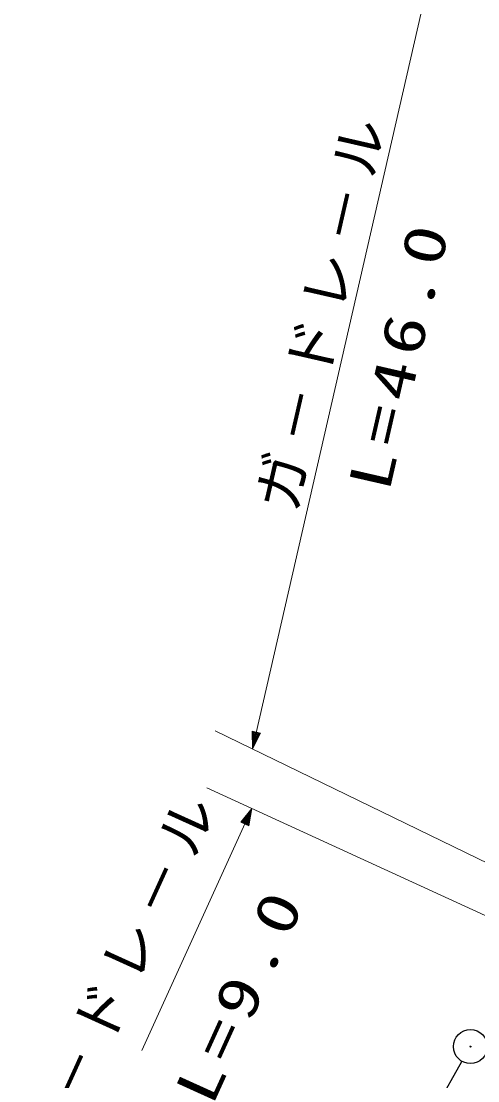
# Model space of a CAD drawing. Units: millimetres, scale not verified. Extents: x 40000 to 680000, y 20000 to 380000.
# Drawn here: x 119726 to 139701, y 257894 to 304269 of the extents above; entities that cross this region are included whole.
import ezdxf

# ---------------------------------------------------------------- set-up
doc = ezdxf.new("R2010")
doc.units = ezdxf.units.MM
doc.header["$LTSCALE"] = 1000
for name, color, linetype, lineweight in [('M-BGD', 7, 'Continuous', 25), ('M-BGD-HTXT', 7, 'Continuous', 13), ('M-OTRS', 6, 'Continuous', 25)]:
    doc.layers.add(name, color=color, linetype=linetype, lineweight=lineweight)
doc.styles.add('ＭＳ ゴシック', font='')
doc.styles.get('ＭＳ ゴシック').set_extended_font_data('MS Gothic')

msp = doc.modelspace()

# ---------------------------------------------------------------- linework, layer by layer
at = {"layer": 'M-BGD'}
msp.add_line((123833, 232097), (139008, 258740), dxfattribs=at)
at = {"layer": 'M-BGD-HTXT'}
for p, q in [((129843, 272421), (138100, 308489)), ((152434, 261430), (128206, 273218)), ((150058, 260515), (127850, 270719)), ((129817, 269815), (124999, 259215))]:
    msp.add_line(p, q, dxfattribs=at)
for points in [[(129843, 272421), (130193, 273111), (129827, 273194)], [(129877, 272571), (129872, 273136), (130127, 273077)], [(129894, 272644), (129893, 273102), (130094, 273056)], [(129911, 272719), (129914, 273069), (130060, 273035)], [(129928, 272792), (129935, 273035), (130026, 273014)], [(129817, 269815), (129336, 269210), (129678, 269054)], [(129754, 269675), (129646, 269120), (129407, 269229)], [(129723, 269607), (129632, 269158), (129444, 269243)], [(129691, 269537), (129618, 269195), (129481, 269257)], [(129660, 269468), (129604, 269232), (129519, 269271)]]:
    msp.add_lwpolyline(points, close=True, dxfattribs=at)
for points in [[(129860, 272496), (129850, 273170), (130161, 273099), (129860, 272498)], [(129974, 272997), (129945, 272867), (129956, 273001), (129993, 272993), (129945, 272867)], [(129786, 269745), (129660, 269083), (129370, 269215), (129785, 269743)], [(129573, 269277), (129628, 269398), (129590, 269269), (129556, 269285), (129628, 269398)]]:
    msp.add_lwpolyline(points, dxfattribs=at)
at = {"layer": 'M-OTRS'}
for radius in [746, 22.5]:
    msp.add_circle((139379, 259392), radius, dxfattribs=at)

# ---------------------------------------------------------------- texts
at = {"layer": 'M-BGD-HTXT', "char_height": 1833, "attachment_point": 7, "style": 'ＭＳ ゴシック'}
for s, insert, rotation in [('\\T1.2;ガ－ドレ－ル', (131859, 282679), 77.1), ('\\T1.2;\\W1.35;L=46.0', (135846, 283597), 77.1), ('\\T1.2;ガ－ドレ－ル', (121182, 253868), 65.6), ('\\T1.2;\\W1.35;L=9.0', (128100, 256714), 65.6)]:
    msp.add_mtext(s, dxfattribs=dict(at, insert=insert, rotation=rotation))

doc.saveas('drawing.dxf')
